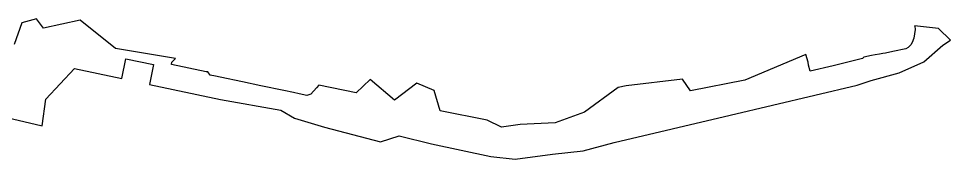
# Model space of a CAD drawing. Header units: metres. Extents: x -2743 to 126, y 13412 to 13916.
# Drawn here: x -1309 to 126, y 13412 to 13628 of the extents above; entities that cross this region are included whole.
import ezdxf

# ---------------------------------------------------------------- set-up
doc = ezdxf.new("R2010")
doc.units = ezdxf.units.M
doc.layers.add('output[1-12]_brd$0$Граница заказа', color=7, linetype='Continuous')

msp = doc.modelspace()

# ---------------------------------------------------------------- linework, layer by layer
at = {"layer": 'output[1-12]_brd$0$Граница заказа'}
for points in [[(-96.7, 13572.8), (-190.6, 13533.1), (-274.5, 13516.7), (-286.6, 13534.8), (-373.7, 13524.6), (-385.8, 13521.8), (-437.9, 13484.1), (-482.7, 13467.8), (-536.9, 13465.4), (-565.3, 13460.9), (-587.4, 13471.7), (-659.9, 13486), (-668.9, 13517.2), (-695.8, 13528.8), (-730, 13502.8), (-767.8, 13534.4), (-788.9, 13513.7), (-846.5, 13525.7), (-850.1, 13521.7), (-859.1, 13512), (-865, 13509.7), (-877, 13512.3), (-885.8, 13514.1), (-900.5, 13517.3), (-935.7, 13524.8), (-964, 13530.8), (-998.3, 13537.8), (-1005.5, 13539.2), (-1013.8, 13540.8), (-1017.7, 13546.2), (-1020.1, 13545.9), (-1073.4, 13557.1), (-1072.8, 13560.8), (-1067.4, 13566.7), (-1159.4, 13581.7), (-1213.8, 13625.3), (-1270.3, 13613), (-1281.3, 13627.6), (-1303.9, 13621.3), (-1315.7, 13588.1)], [(-1344.7, 13479.8), (-1272.6, 13463), (-1266.7, 13503.9), (-1222.7, 13551.2), (-1149.9, 13535.7), (-1143.6, 13566), (-1100.9, 13557.2), (-1107.2, 13526.6), (-998.1, 13503.4), (-905, 13487.3), (-884, 13474.8), (-838, 13461.2), (-751.6, 13438.5), (-722.7, 13447.7), (-673.4, 13435.5), (-581.8, 13415.9), (-544.4, 13411.8), (-487.1, 13419.6), (-439.5, 13424.6), (-391.9, 13437.8), (-213.6, 13479.6), (-17.9, 13525.5), (3.7, 13532.7), (46.9, 13544.6), (84.6, 13561.2), (114, 13587), (125.6, 13594.5), (107.5, 13612.7), (70.4, 13616.7), (70.6, 13616.1), (71.6, 13610.9), (69.3, 13597.8), (66.8, 13591.3), (64.7, 13587.7), (60.7, 13583.4), (56.8, 13581.4), (36.9, 13577.1), (25.6, 13574.5), (21.4, 13574.1), (16.5, 13573.4), (9.9, 13572.1), (4.3, 13571.2), (-7.7, 13568.8), (-9.5, 13566.4), (-54.9, 13555.5), (-90.3, 13547.3), (-92.8, 13556.1), (-93.3, 13560.9), (-96.7, 13572.8), (-96.7, 13572.8)]]:
    msp.add_lwpolyline(points, dxfattribs=at)

doc.saveas('drawing.dxf')
